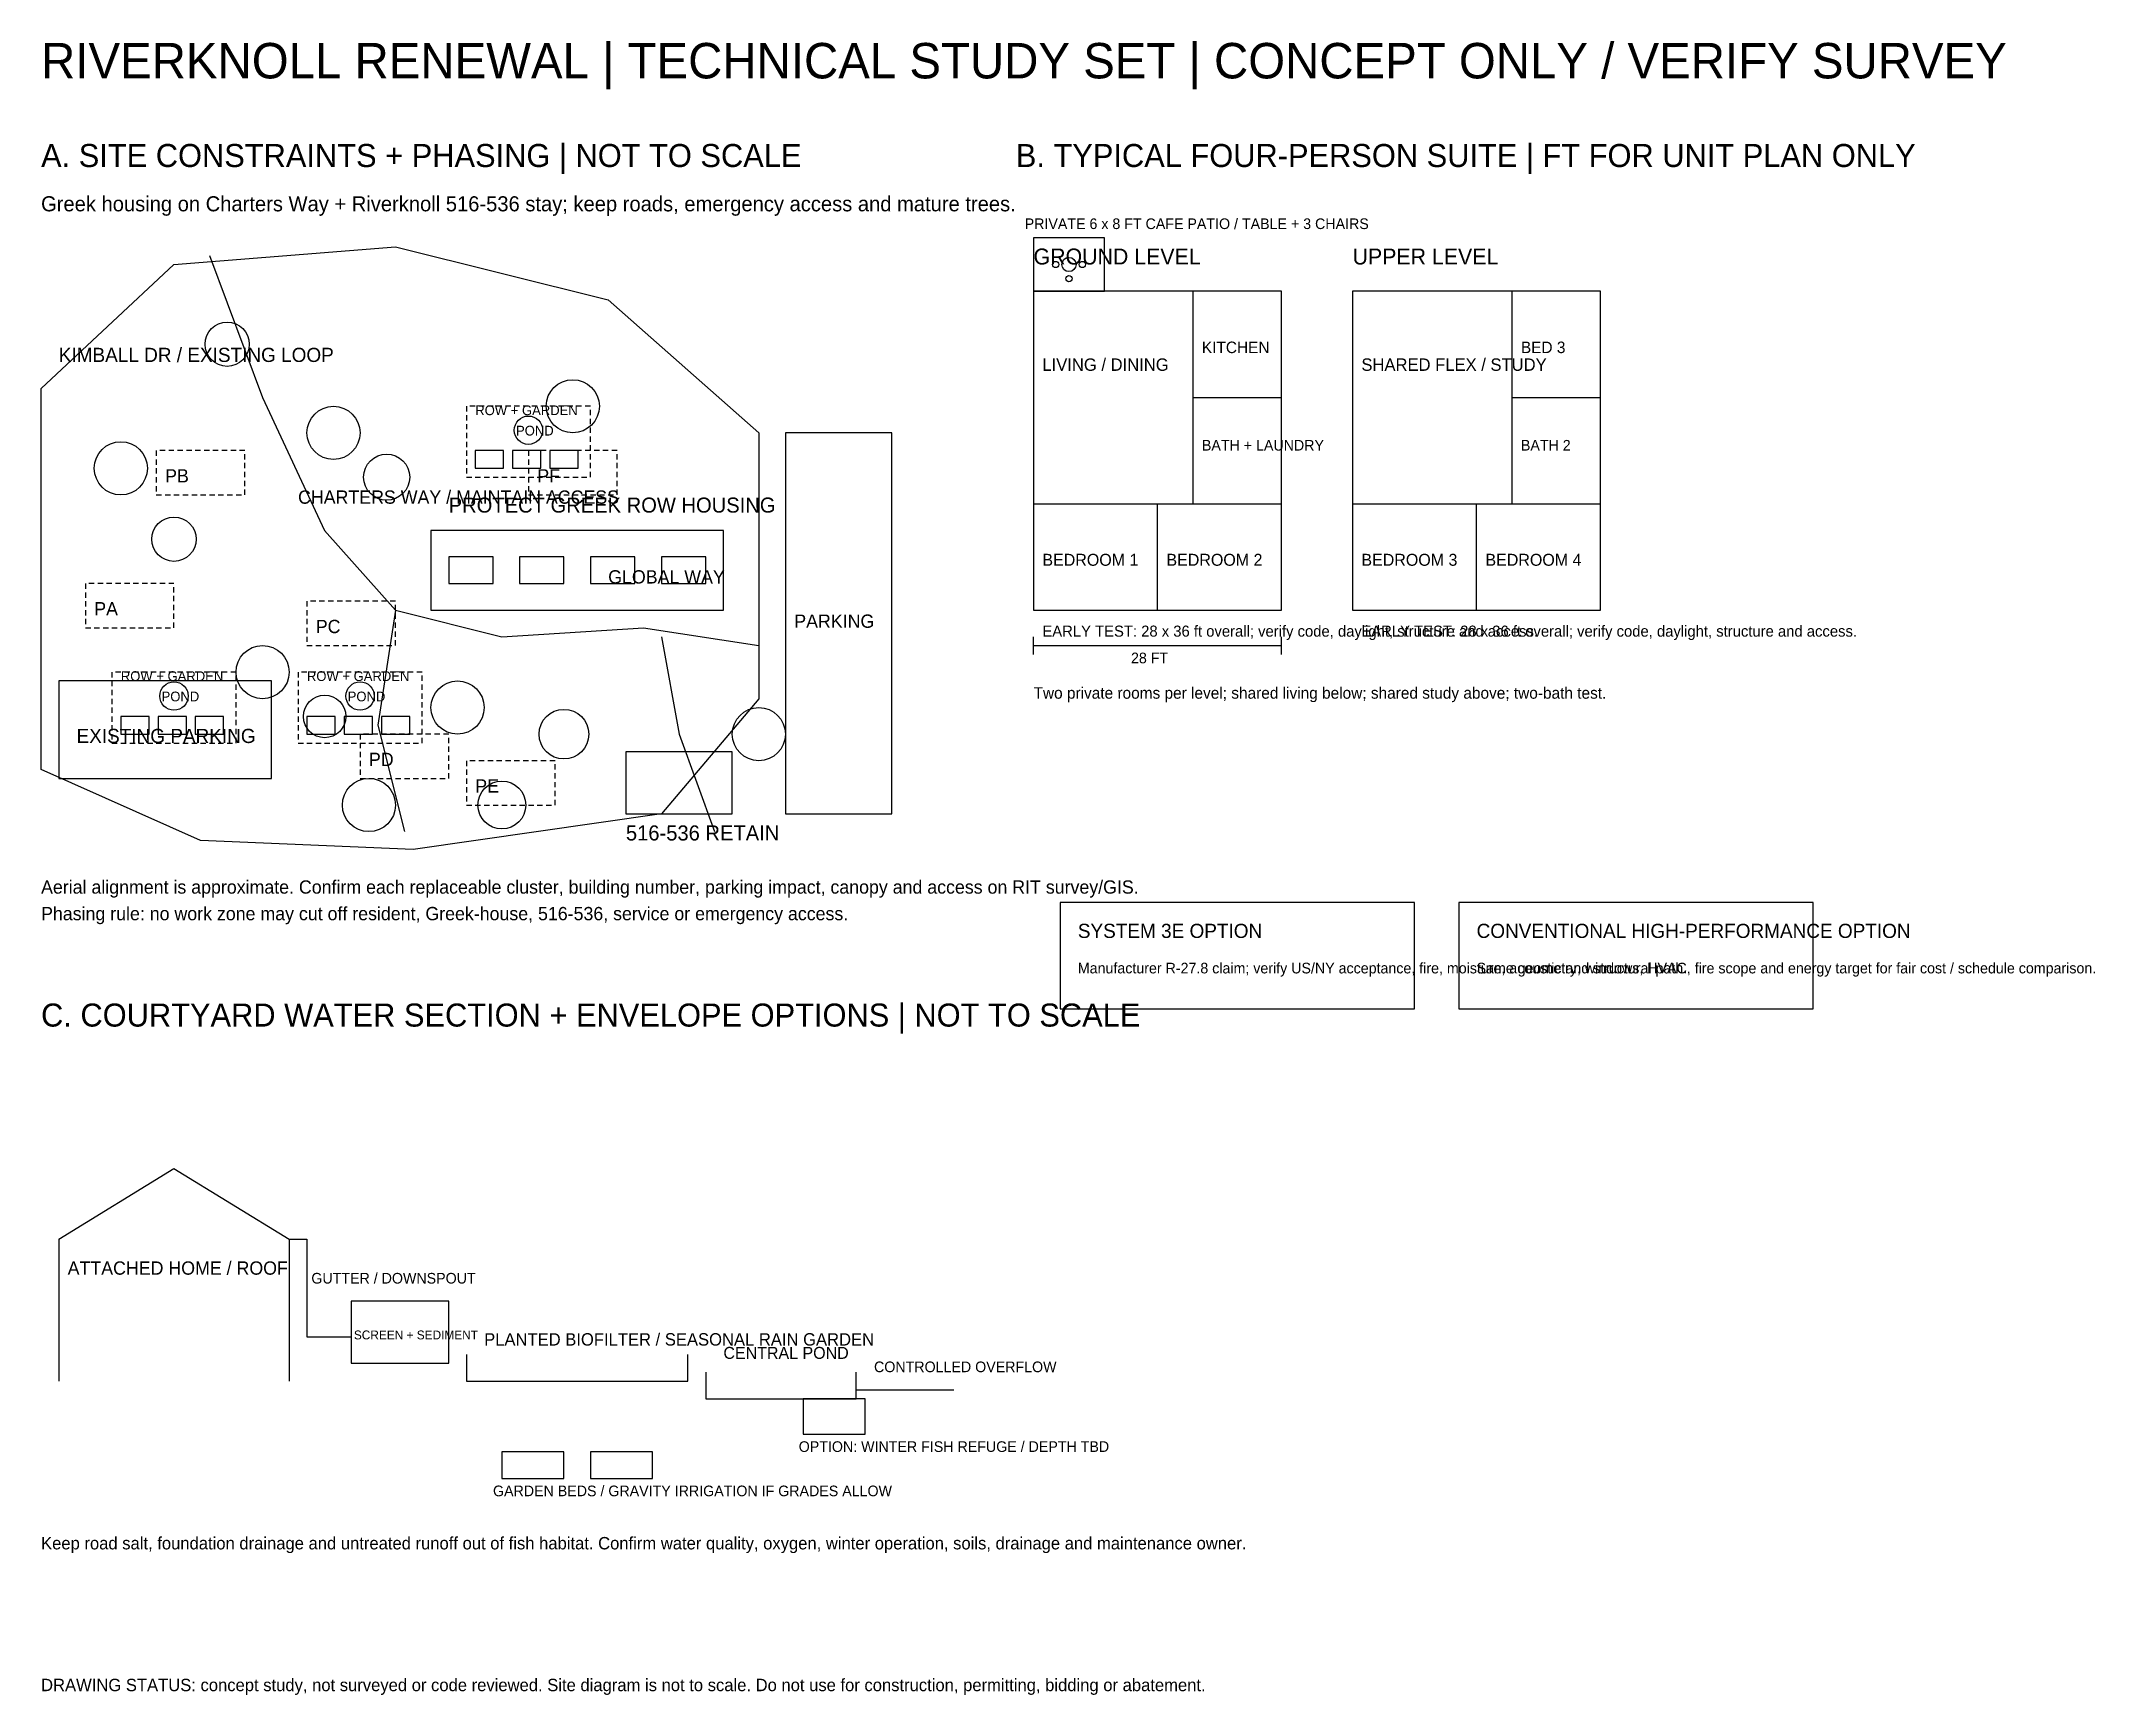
# Model space of a CAD drawing. Extents: x 10 to 242, y 8 to 194.
import ezdxf

# ---------------------------------------------------------------- set-up
doc = ezdxf.new("R2010")
doc.units = 0
doc.linetypes.add('DASHED', pattern=[1, 0.6, -0.4])
for name, color, linetype in [('BUILDING', 7, 'CONTINUOUS'), ('CONVENTIONAL', 1, 'CONTINUOUS'), ('COURTYARD', 3, 'CONTINUOUS'), ('DIMENSION', 2, 'CONTINUOUS'), ('DRAINAGE', 5, 'CONTINUOUS'), ('LEGACY_REPLACE', 3, 'DASHED'), ('PATIO', 2, 'CONTINUOUS'), ('PHASE', 5, 'DASHED'), ('PROTECTED_516_536', 4, 'CONTINUOUS'), ('PROTECTED_GREEK', 1, 'CONTINUOUS'), ('ROAD', 8, 'CONTINUOUS'), ('ROOM', 8, 'CONTINUOUS'), ('SYSTEM3E', 4, 'CONTINUOUS'), ('TEXT', 7, 'CONTINUOUS'), ('TREE', 3, 'CONTINUOUS'), ('WALL', 7, 'CONTINUOUS'), ('WATER', 5, 'CONTINUOUS')]:
    doc.layers.add(name, color=color, linetype=linetype)

msp = doc.modelspace()

# ---------------------------------------------------------------- linework, layer by layer
at = {"layer": 'BUILDING'}
for p, q in [((106, 150), (94, 150)), ((94, 150), (94, 107)), ((106, 107), (106, 150)), ((62.2, 148), (59, 148)), ((59, 148), (59, 146)), ((62.2, 146), (62.2, 148)), ((66.4, 148), (63.2, 148)), ((63.2, 148), (63.2, 146)), ((66.4, 146), (66.4, 148)), ((70.6, 148), (67.4, 148)), ((67.4, 148), (67.4, 146)), ((70.6, 146), (70.6, 148)), ((59, 146), (62.2, 146)), ((63.2, 146), (66.4, 146)), ((67.4, 146), (70.6, 146)), ((36, 122), (12, 122)), ((12, 122), (12, 111)), ((36, 111), (36, 122)), ((22.2, 118), (19, 118)), ((19, 118), (19, 116)), ((19, 116), (22.2, 116)), ((22.2, 116), (22.2, 118)), ((26.4, 118), (23.2, 118)), ((23.2, 118), (23.2, 116)), ((23.2, 116), (26.4, 116)), ((26.4, 116), (26.4, 118)), ((30.6, 118), (27.4, 118)), ((27.4, 118), (27.4, 116)), ((27.4, 116), (30.6, 116)), ((30.6, 116), (30.6, 118)), ((43.2, 118), (40, 118)), ((40, 118), (40, 116)), ((40, 116), (43.2, 116)), ((43.2, 116), (43.2, 118)), ((47.4, 118), (44.2, 118)), ((44.2, 118), (44.2, 116)), ((44.2, 116), (47.4, 116)), ((47.4, 116), (47.4, 118)), ((51.6, 118), (48.4, 118)), ((48.4, 118), (48.4, 116)), ((48.4, 116), (51.6, 116)), ((51.6, 116), (51.6, 118)), ((12, 111), (36, 111)), ((94, 107), (106, 107)), ((12, 59), (25, 67)), ((25, 67), (38, 59)), ((12, 59), (12, 43)), ((38, 59), (38, 43))]:
    msp.add_line(p, q, dxfattribs=at)
at = {"layer": 'CONVENTIONAL'}
for p, q in [((210, 97), (170, 97)), ((170, 97), (170, 85)), ((210, 85), (210, 97)), ((170, 85), (210, 85))]:
    msp.add_line(p, q, dxfattribs=at)
at = {"layer": 'COURTYARD'}
for p, q in [((69, 35), (62, 35)), ((62, 35), (62, 32)), ((69, 32), (69, 35)), ((79, 35), (72, 35)), ((72, 35), (72, 32)), ((79, 32), (79, 35)), ((62, 32), (69, 32)), ((72, 32), (79, 32))]:
    msp.add_line(p, q, dxfattribs=at)
at = {"layer": 'DIMENSION'}
for p, q in [((122, 125), (122, 127)), ((122, 126), (150, 126)), ((150, 125), (150, 127))]:
    msp.add_line(p, q, dxfattribs=at)
at = {"layer": 'DRAINAGE'}
for p, q in [((38, 59), (40, 59)), ((40, 59), (40, 48)), ((56, 52), (45, 52)), ((45, 52), (45, 45)), ((56, 45), (56, 52)), ((40, 48), (45, 48)), ((45, 45), (56, 45)), ((102, 42), (113, 42))]:
    msp.add_line(p, q, dxfattribs=at)
at = {"layer": 'LEGACY_REPLACE'}
for p, q in [((33, 148), (23, 148)), ((23, 148), (23, 143)), ((33, 143), (33, 148)), ((75, 148), (65, 148)), ((65, 148), (65, 143)), ((75, 143), (75, 148)), ((23, 143), (33, 143)), ((65, 143), (75, 143)), ((25, 133), (15, 133)), ((15, 133), (15, 128)), ((25, 128), (25, 133)), ((50, 131), (40, 131)), ((40, 131), (40, 126)), ((50, 126), (50, 131)), ((15, 128), (25, 128)), ((40, 126), (50, 126)), ((56, 116), (46, 116)), ((46, 116), (46, 111)), ((56, 111), (56, 116)), ((68, 113), (58, 113)), ((58, 113), (58, 108)), ((68, 108), (68, 113)), ((46, 111), (56, 111)), ((58, 108), (68, 108))]:
    msp.add_line(p, q, dxfattribs=at)
at = {"layer": 'PATIO'}
for p, q in [((130, 172), (122, 172)), ((122, 172), (122, 166)), ((130, 166), (130, 172)), ((122, 166), (130, 166))]:
    msp.add_line(p, q, dxfattribs=at)
for centre, radius in [((124.5, 169), 0.35), ((126, 169), 0.8), ((127.5, 169), 0.35), ((126, 167.4), 0.35)]:
    msp.add_circle(centre, radius, dxfattribs=at)
at = {"layer": 'PHASE'}
for p, q in [((72, 153), (58, 153)), ((58, 153), (58, 145)), ((72, 145), (72, 153)), ((58, 145), (72, 145)), ((32, 123), (18, 123)), ((18, 123), (18, 115)), ((32, 115), (32, 123)), ((53, 123), (39, 123)), ((39, 123), (39, 115)), ((53, 115), (53, 123)), ((18, 115), (32, 115)), ((39, 115), (53, 115))]:
    msp.add_line(p, q, dxfattribs=at)
at = {"layer": 'PROTECTED_516_536'}
for p, q in [((88, 114), (76, 114)), ((76, 114), (76, 107)), ((88, 107), (88, 114)), ((76, 107), (88, 107))]:
    msp.add_line(p, q, dxfattribs=at)
at = {"layer": 'PROTECTED_GREEK'}
for p, q in [((87, 139), (54, 139)), ((54, 139), (54, 130)), ((87, 130), (87, 139)), ((61, 136), (56, 136)), ((56, 136), (56, 133)), ((61, 133), (61, 136)), ((69, 136), (64, 136)), ((64, 136), (64, 133)), ((69, 133), (69, 136)), ((77, 136), (72, 136)), ((72, 136), (72, 133)), ((77, 133), (77, 136)), ((85, 136), (80, 136)), ((80, 136), (80, 133)), ((85, 133), (85, 136)), ((56, 133), (61, 133)), ((64, 133), (69, 133)), ((72, 133), (77, 133)), ((80, 133), (85, 133)), ((54, 130), (87, 130))]:
    msp.add_line(p, q, dxfattribs=at)
at = {"layer": 'ROAD'}
for p, q in [((25, 169), (50, 171)), ((29, 170), (35, 154)), ((50, 171), (74, 165)), ((10, 155), (25, 169)), ((74, 165), (91, 150)), ((10, 112), (10, 155)), ((35, 154), (42, 139)), ((91, 150), (91, 120)), ((42, 139), (50, 130)), ((50, 130), (48, 117)), ((50, 130), (62, 127)), ((62, 127), (78, 128)), ((78, 128), (91, 126)), ((80, 127), (82, 116)), ((91, 120), (80, 107)), ((48, 117), (51, 105)), ((82, 116), (86, 105)), ((28, 104), (10, 112)), ((80, 107), (52, 103)), ((52, 103), (28, 104))]:
    msp.add_line(p, q, dxfattribs=at)
at = {"layer": 'ROOM'}
for p, q in [((140, 142), (140, 166)), ((176, 142), (176, 166)), ((140, 154), (150, 154)), ((176, 154), (186, 154)), ((122, 142), (150, 142)), ((136, 130), (136, 142)), ((158, 142), (186, 142)), ((172, 130), (172, 142))]:
    msp.add_line(p, q, dxfattribs=at)
at = {"layer": 'SYSTEM3E'}
for p, q in [((165, 97), (125, 97)), ((125, 97), (125, 85)), ((165, 85), (165, 97)), ((125, 85), (165, 85))]:
    msp.add_line(p, q, dxfattribs=at)
at = {"layer": 'TREE'}
for centre, radius in [((31, 160), 2.5), ((70, 153), 3), ((43, 150), 3), ((19, 146), 3), ((49, 145), 2.6), ((25, 138), 2.5), ((35, 123), 3), ((57, 119), 3), ((42, 118), 2.4), ((69, 116), 2.8), ((91, 116), 3), ((47, 108), 3), ((62, 108), 2.7)]:
    msp.add_circle(centre, radius, dxfattribs=at)
at = {"layer": 'WALL'}
for p, q in [((150, 166), (122, 166)), ((122, 166), (122, 130)), ((150, 130), (150, 166)), ((186, 166), (158, 166)), ((158, 166), (158, 130)), ((186, 130), (186, 166)), ((122, 130), (150, 130)), ((158, 130), (186, 130))]:
    msp.add_line(p, q, dxfattribs=at)
at = {"layer": 'WATER'}
for p, q in [((58, 46), (58, 43)), ((83, 43), (83, 46)), ((58, 43), (83, 43)), ((85, 44), (85, 41)), ((102, 41), (102, 44)), ((85, 41), (102, 41)), ((103, 41), (96, 41)), ((96, 41), (96, 37)), ((103, 37), (103, 41)), ((96, 37), (103, 37))]:
    msp.add_line(p, q, dxfattribs=at)
for centre in [(65, 150.3), (25, 120.3), (46, 120.3)]:
    msp.add_circle(centre, 1.6, dxfattribs=at)

# ---------------------------------------------------------------- texts
at = {"layer": 'COURTYARD'}
msp.add_text('GARDEN BEDS / GRAVITY IRRIGATION IF GRADES ALLOW', height=1.2, dxfattribs=at).set_placement((61, 30))
at = {"layer": 'DIMENSION'}
msp.add_text('28 FT', height=1.2, dxfattribs=at).set_placement((133, 124))
at = {"layer": 'DRAINAGE'}
for s, height, p in [('GUTTER / DOWNSPOUT', 1.2, (40.5, 54)), ('SCREEN + SEDIMENT', 1, (45.3, 47.7)), ('CONTROLLED OVERFLOW', 1.2, (104, 44))]:
    msp.add_text(s, height=height, dxfattribs=at).set_placement(p)
at = {"layer": 'PATIO'}
msp.add_text('PRIVATE 6 x 8 FT CAFE PATIO / TABLE + 3 CHAIRS', height=1.2, dxfattribs=at).set_placement((121, 173))
at = {"layer": 'PHASE'}
for s, p in [('PB', (24, 144.4)), ('PF', (66, 144.4)), ('PA', (16, 129.4)), ('PC', (41, 127.4)), ('PD', (47, 112.4)), ('PE', (59, 109.4))]:
    msp.add_text(s, height=1.5, dxfattribs=at).set_placement(p)
at = {"layer": 'PROTECTED_516_536'}
msp.add_text('516-536 RETAIN', height=1.7, dxfattribs=at).set_placement((76, 104))
at = {"layer": 'PROTECTED_GREEK'}
msp.add_text('PROTECT GREEK ROW HOUSING', height=1.7, dxfattribs=at).set_placement((56, 141))
at = {"layer": 'ROAD'}
for s, height, p in [('KIMBALL DR / EXISTING LOOP', 1.6, (12, 158)), ('CHARTERS WAY / MAINTAIN ACCESS', 1.5, (39, 142)), ('GLOBAL WAY', 1.5, (74, 133))]:
    msp.add_text(s, height=height, dxfattribs=at).set_placement(p)
at = {"layer": 'TEXT'}
for s, height, p in [('RIVERKNOLL RENEWAL | TECHNICAL STUDY SET | CONCEPT ONLY / VERIFY SURVEY', 4, (10, 190)), ('A. SITE CONSTRAINTS + PHASING | NOT TO SCALE', 2.6, (10, 180)), ('B. TYPICAL FOUR-PERSON SUITE | FT FOR UNIT PLAN ONLY', 2.6, (120, 180)), ('Greek housing on Charters Way + Riverknoll 516-536 stay; keep roads, emergency access and mature trees.', 1.7, (10, 175)), ('GROUND LEVEL', 1.8, (122, 169)), ('UPPER LEVEL', 1.8, (158, 169)), ('KITCHEN', 1.3, (141, 159)), ('BED 3', 1.3, (177, 159)), ('LIVING / DINING', 1.4, (123, 157)), ('SHARED FLEX / STUDY', 1.4, (159, 157)), ('ROW + GARDEN', 1.1, (59, 152)), ('BATH + LAUNDRY', 1.2, (141, 148)), ('BATH 2', 1.2, (177, 148)), ('BEDROOM 1', 1.35, (123, 135)), ('BEDROOM 2', 1.35, (137, 135)), ('BEDROOM 3', 1.35, (159, 135)), ('BEDROOM 4', 1.35, (173, 135)), ('PARKING', 1.5, (95, 128)), ('EARLY TEST: 28 x 36 ft overall; verify code, daylight, structure and access.', 1.25, (123, 127)), ('EARLY TEST: 28 x 36 ft overall; verify code, daylight, structure and access.', 1.25, (159, 127)), ('ROW + GARDEN', 1.1, (19, 122)), ('ROW + GARDEN', 1.1, (40, 122)), ('Two private rooms per level; shared living below; shared study above; two-bath test.', 1.3, (122, 120)), ('EXISTING PARKING', 1.6, (14, 115)), ('Aerial alignment is approximate. Confirm each replaceable cluster, building number, parking impact, canopy and access on RIT survey/GIS.', 1.5, (10, 98)), ('Phasing rule: no work zone may cut off resident, Greek-house, 516-536, service or emergency access.', 1.5, (10, 95)), ('SYSTEM 3E OPTION', 1.6, (127, 93)), ('CONVENTIONAL HIGH-PERFORMANCE OPTION', 1.6, (172, 93)), ('Manufacturer R-27.8 claim; verify US/NY acceptance, fire, moisture, acoustic and structural path.', 1.2, (127, 89)), ('Same geometry, windows, HVAC, fire scope and energy target for fair cost / schedule comparison.', 1.2, (172, 89)), ('C. COURTYARD WATER SECTION + ENVELOPE OPTIONS | NOT TO SCALE', 2.6, (10, 83)), ('ATTACHED HOME / ROOF', 1.5, (13, 55)), ('Keep road salt, foundation drainage and untreated runoff out of fish habitat. Confirm water quality, oxygen, winter operation, soils, drainage and maintenance owner.', 1.4, (10, 24)), ('DRAWING STATUS: concept study, not surveyed or code reviewed. Site diagram is not to scale. Do not use for construction, permitting, bidding or abatement.', 1.4, (10, 8))]:
    msp.add_text(s, height=height, dxfattribs=at).set_placement(p)
at = {"layer": 'WATER'}
for s, height, p in [('POND', 1.1, (63.6, 149.7)), ('POND', 1.1, (23.6, 119.7)), ('POND', 1.1, (44.6, 119.7)), ('PLANTED BIOFILTER / SEASONAL RAIN GARDEN', 1.4, (60, 47)), ('CENTRAL POND', 1.35, (87, 45.5)), ('OPTION: WINTER FISH REFUGE / DEPTH TBD', 1.2, (95.5, 35))]:
    msp.add_text(s, height=height, dxfattribs=at).set_placement(p)

doc.saveas('drawing.dxf')
